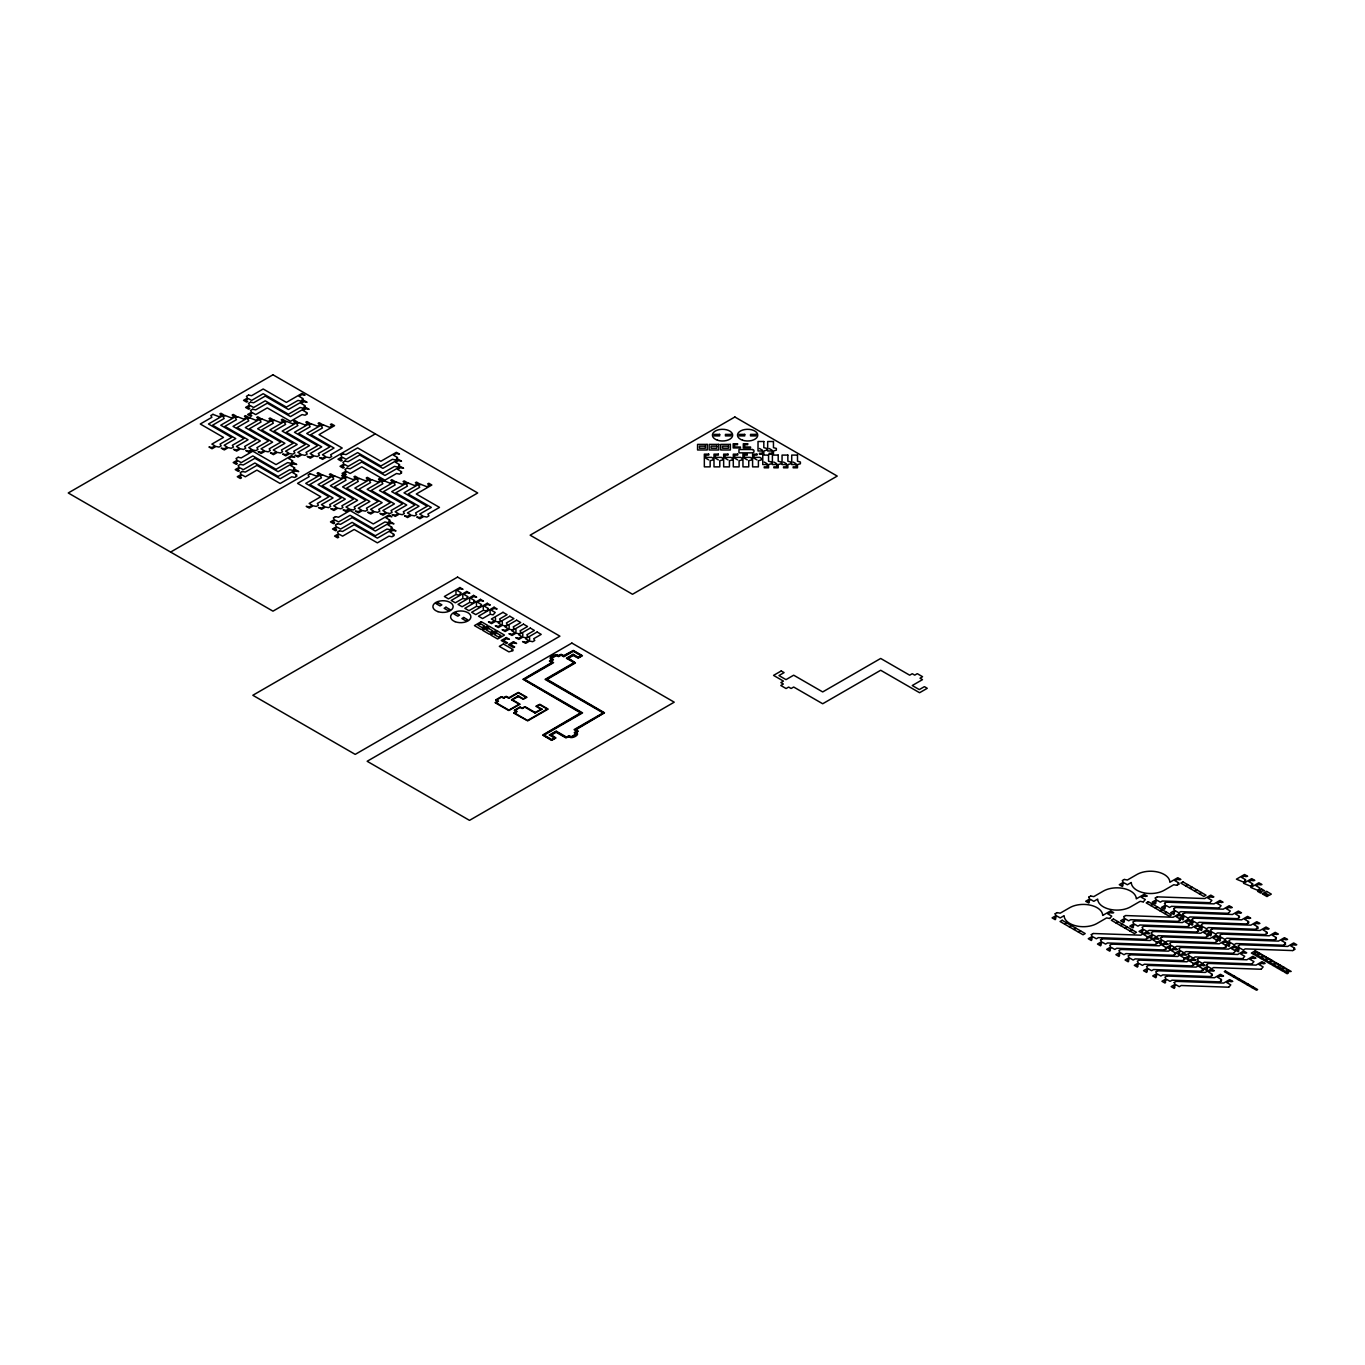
<?xml version="1.0" encoding="UTF-8"?>
<svg xmlns="http://www.w3.org/2000/svg" width="1365" height="1365" viewBox="0 0 1365 1365"><rect width="100%" height="100%" fill="white"/><g stroke="black" fill="none" stroke-linecap="round" stroke-linejoin="round"><path stroke-width="1.5" d="M495.802 699.87L501.313 696.662L504.129 697.907M495.256 702.497L497.474 701.166M523.921 679.258L552.569 662.656L550.232 661.274M514.4 710.21L519.911 707.002L522.727 708.264M550.726 658.305L556.238 655.098L559.053 656.343M513.854 712.854L516.072 711.506M519.826 704.357L508.77 710.534L495.273 702.804M550.18 660.933L552.398 659.602M526.719 697.43L523.204 699.255L518.222 696.474L511.977 700.074M536.121 706.097L539.823 704.272L547.894 708.947M574.733 662.827L546.085 679.395L603.757 712.752M581.661 655.865L578.077 657.674L573.146 654.91L566.902 658.51M547.877 709.254L527.692 720.874L513.888 713.178M543.424 734.967L581.575 712.888L523.921 679.531M555.128 738.192L551.545 739.932L543.458 735.274M577.463 731.367L575.262 732.681M576.934 733.978L571.423 737.185L568.608 735.94M603.74 713.059L575.092 729.627L577.48 731.077M517.557 696.133L518.871 696.133M518.854 696.508L517.642 696.56M572.498 654.569L573.812 654.569M573.727 654.995L572.549 654.961M540.54 709.015L541.871 709.015M541.837 709.39L540.54 709.356M549.464 734.831L550.778 734.831M550.709 735.257L549.515 735.24M170.608 552.074L375.324 433.865M558.541 656.053L561.134 654.756L563.83 656.156M563.318 656.446L573.232 650.849L581.678 655.558M503.617 697.617L506.193 696.321L508.906 697.72M508.394 698.01L518.308 692.413L526.754 697.123M522.215 707.957L525.15 706.729L535.182 712.496M534.671 712.786L541.205 709.186M550.129 735.001L556.664 731.401M569.12 736.23L566.134 737.458L556.152 731.691M1055.145 913.748L1057.056 912.639M1088.741 897.146L1090.652 896.054M1124.231 879.452L1122.32 880.562L1123.276 882.37L1119.266 884.691L1122.337 886.465L1122.986 885.527A1.792 1.041 0 0 0 1121.911 884.912L1124.299 882.967L1127.371 884.742L1131.278 882.49A19.298 11.142 0 0 0 1143.273 892.693A19.298 11.142 0 0 0 1164.226 890.253L1173.781 884.742L1176.715 885.288M1064.666 924.139L1066.782 922.928M1069.273 926.801L1071.389 925.589M1073.88 929.463L1075.995 928.251M1078.487 932.124L1080.602 930.896M1109.745 918.474L1111.724 916.154L1107.629 913.782L1110.991 912.4A1.792 1.041 0 0 0 1112.065 913.014L1113.686 912.656L1110.615 910.882L1102.698 915.437A19.298 11.142 0 0 0 1090.703 905.234A19.298 11.142 0 0 0 1069.751 907.674L1060.196 913.185L1057.261 912.639M1143.324 901.873L1145.303 899.552L1141.208 897.197L1144.587 895.815A1.792 1.041 0 0 0 1145.662 896.43L1147.265 896.054L1144.194 894.28L1136.294 898.852A19.298 11.142 0 0 0 1124.282 888.649A19.298 11.142 0 0 0 1103.347 891.089L1093.792 896.6L1090.857 896.054M1091.3 934.598L1093.211 933.506M1176.92 885.288L1178.831 884.179M1155.302 897.965L1157.213 896.856M1125.579 915.557L1123.668 916.649L1124.624 918.474L1120.614 920.778L1123.685 922.552L1124.316 921.631A1.792 1.041 0 0 0 1123.241 921L1125.647 919.054L1128.718 920.829L1130.681 919.703L1178.046 921.392M1115.939 922.911L1118.054 921.682M1150.797 905.558L1152.913 904.33M1185.451 885.766L1187.567 884.554M1120.546 925.572L1122.661 924.344M1100.514 939.922L1102.425 938.813M1155.404 908.22L1157.52 906.991M1164.516 903.289L1166.427 902.18M1190.058 888.427L1192.174 887.216M1134.793 920.88L1132.882 921.972L1133.837 923.781L1129.828 926.101L1132.899 927.876L1133.53 926.937A1.792 1.041 0 0 0 1132.455 926.323L1134.861 924.378L1137.932 926.152L1139.894 925.009L1187.26 926.699M1125.152 928.234L1127.268 927.006M1160.011 910.882L1162.127 909.653M1194.665 891.089L1196.781 889.861M1129.759 930.879L1131.875 929.667M1111.639 944.136L1109.728 945.245L1110.683 947.054L1106.674 949.375L1109.745 951.149L1110.376 950.211A1.792 1.041 0 0 0 1109.301 949.596L1111.707 947.651L1114.778 949.426L1116.741 948.283L1164.106 949.972M1164.618 913.543L1166.734 912.315M1173.729 908.595L1175.64 907.503M1199.272 893.751L1201.388 892.522M1143.989 926.187L1142.078 927.296L1143.034 929.104L1139.041 931.425L1142.096 933.199L1142.744 932.261A1.792 1.041 0 0 0 1141.669 931.647L1144.058 929.702L1147.129 931.476L1149.108 930.333L1196.474 932.022M1120.836 949.46L1118.942 950.552L1119.88 952.378L1115.888 954.681L1118.959 956.455L1119.59 955.534A1.792 1.041 0 0 0 1118.515 954.903L1120.904 952.958L1123.975 954.732L1125.954 953.606L1173.32 955.295M1182.943 913.919L1184.854 912.81M1153.203 931.51L1151.292 932.619L1152.248 934.428L1148.238 936.748L1151.309 938.506L1151.958 937.584A1.792 1.041 0 0 0 1150.883 936.97L1153.271 935.025L1156.343 936.782L1158.322 935.656L1205.687 937.346M1243.669 882.08L1245.58 880.971M1145.883 939.325L1147.794 938.233M1209.902 902.692L1211.881 900.371L1207.786 897.999L1211.147 896.617A1.792 1.041 0 0 0 1212.222 897.249L1213.843 896.873L1210.772 895.099L1204.8 898.545L1157.418 896.856M1178.251 921.392L1180.162 920.283M1130.049 954.783L1128.138 955.875L1129.094 957.684L1125.084 960.005L1128.155 961.779L1128.804 960.841A1.792 1.041 0 0 0 1127.729 960.226L1130.118 958.281L1133.189 960.056L1135.168 958.913L1182.534 960.602M1192.157 919.242L1194.068 918.133M1162.417 936.834L1160.506 937.926L1161.461 939.751L1157.452 942.055L1160.523 943.829L1161.171 942.908A1.792 1.041 0 0 0 1160.096 942.277L1162.485 940.331L1165.556 942.106L1167.519 940.98L1214.901 942.652M1250.835 886.226L1252.746 885.117M1155.097 944.648L1157.008 943.539M1219.116 908.015L1221.095 905.695L1217 903.323L1220.361 901.941A1.792 1.041 0 0 0 1221.436 902.555L1223.057 902.197L1219.986 900.422L1214.014 903.869L1166.631 902.18M1187.465 926.699L1189.376 925.607M1258.001 890.355L1259.98 888.035L1255.885 885.663L1259.264 884.281A1.792 1.041 0 0 0 1260.339 884.895L1261.943 884.537L1258.871 882.763L1250.767 887.438L1257.796 890.355M1139.263 960.09L1137.352 961.199L1138.308 963.007L1134.298 965.328L1137.369 967.102L1138.018 966.164A1.792 1.041 0 0 0 1136.943 965.55L1139.331 963.605L1142.403 965.379L1144.365 964.236L1191.747 965.925M1203.282 923.457L1201.371 924.566L1202.326 926.374L1198.316 928.678L1201.388 930.452L1202.019 929.531A1.792 1.041 0 0 0 1200.944 928.9L1203.35 926.954L1206.421 928.729L1208.383 927.603L1255.749 929.292M1171.631 942.14L1169.72 943.249L1170.675 945.058L1166.666 947.378L1169.737 949.153L1170.385 948.214A1.792 1.041 0 0 0 1169.31 947.6L1171.699 945.655L1174.77 947.429L1176.732 946.286L1224.115 947.975M1164.311 949.972L1166.222 948.863M1228.329 913.322L1230.309 911.001L1226.214 908.646L1229.575 907.264A1.792 1.041 0 0 0 1230.65 907.879L1232.271 907.503L1229.2 905.729L1223.211 909.192L1175.845 907.503M1196.678 932.022L1198.589 930.913M1148.477 965.413L1146.566 966.522L1147.521 968.331L1143.512 970.652L1146.583 972.409L1147.231 971.488A1.792 1.041 0 0 0 1146.156 970.873L1148.545 968.911L1151.616 970.686L1153.579 969.56L1200.961 971.249M1212.495 928.78L1210.584 929.872L1211.54 931.698L1207.53 934.001L1210.601 935.776L1211.233 934.854A1.792 1.041 0 0 0 1210.158 934.223L1212.564 932.278L1215.635 934.052L1217.597 932.926L1264.963 934.598M1180.844 947.464L1178.933 948.573L1179.889 950.381L1175.879 952.702L1178.951 954.476L1179.599 953.538A1.792 1.041 0 0 0 1178.524 952.924L1180.913 950.978L1183.984 952.753L1185.946 951.61L1233.329 953.299M1173.525 955.295L1175.436 954.186M1237.543 918.645L1239.454 917.553M1205.892 937.346L1207.803 936.236M1157.691 970.737L1155.78 971.829L1156.735 973.654L1152.725 975.958L1155.797 977.732L1156.445 976.811A1.792 1.041 0 0 0 1155.37 976.18L1157.759 974.235L1160.83 976.009L1162.792 974.883L1210.175 976.555M1221.709 934.087L1219.798 935.196L1220.754 937.004L1216.744 939.325L1219.815 941.099L1220.447 940.161A1.792 1.041 0 0 0 1219.372 939.547L1221.777 937.601L1224.849 939.376L1226.811 938.233L1274.176 939.922M1188.147 953.896L1190.058 952.787M1182.738 960.602L1184.649 959.51M1246.74 923.968L1248.651 922.859M1215.106 942.652L1217.017 941.56M1166.904 976.043L1164.993 977.152L1165.949 978.961L1161.939 981.281L1165.01 983.056L1165.659 982.118A1.792 1.041 0 0 0 1164.584 981.503L1166.973 979.558L1170.044 981.333L1172.006 980.189L1219.389 981.879M1230.923 939.41L1229.012 940.519L1229.967 942.328L1225.958 944.648L1229.029 946.423L1229.66 945.484A1.792 1.041 0 0 0 1228.585 944.87L1230.991 942.925L1234.062 944.699L1236.025 943.556L1283.39 945.245M1197.361 959.203L1199.272 958.111M1191.952 965.925L1193.863 964.816M1255.954 929.292L1257.865 928.183M1224.32 947.975L1226.231 946.883M1174.207 982.476L1176.118 981.367M1206.575 964.526L1208.486 963.417M1201.166 971.249L1203.077 970.14M1265.167 934.598L1267.078 933.506M1233.533 953.299L1235.513 950.978L1231.418 948.607L1234.779 947.225A1.792 1.041 0 0 0 1235.854 947.839L1237.475 947.481L1234.404 945.706L1228.432 949.153L1181.049 947.464M1210.38 976.555L1212.291 975.463M1274.381 939.922L1276.292 938.813M1242.747 958.622L1244.726 956.285L1240.631 953.93L1243.993 952.548A1.792 1.041 0 0 0 1245.068 953.162L1246.689 952.787L1243.617 951.03L1237.646 954.476L1190.263 952.787M1228.892 974.269L1230.019 973.62M1219.593 981.879L1221.504 980.787M1283.595 945.245L1285.506 944.136M1251.961 963.929L1253.94 961.608L1249.845 959.254L1253.207 957.855A1.792 1.041 0 0 0 1254.281 958.486L1255.902 958.111L1252.831 956.336L1246.842 959.783L1199.477 958.111M1233.499 976.93L1234.625 976.282M1238.106 979.592L1239.232 978.944M1228.807 987.202L1230.786 984.882L1226.691 982.51L1230.053 981.128A1.792 1.041 0 0 0 1231.128 981.742L1232.749 981.384L1229.677 979.609L1223.688 983.056L1176.323 981.367M1292.809 950.569L1294.72 949.46M1261.158 969.252L1263.137 966.932L1259.059 964.56L1262.42 963.178A1.792 1.041 0 0 0 1263.495 963.809L1265.099 963.434L1262.028 961.66L1256.056 965.106L1208.69 963.417M1242.713 982.254L1243.839 981.606M1247.32 984.899L1248.429 984.25M1251.91 987.56L1253.036 986.912M793.15 462.053L796.051 463.725M769.126 448.471L772.027 450.143M783.51 462.053L786.394 463.725M759.469 448.471L762.37 450.143M773.853 462.053L776.753 463.725M764.212 462.053L767.096 463.725M754.043 458.213L756.944 459.886M744.403 458.213L747.286 459.886M734.745 458.213L737.646 459.886M725.088 458.213L727.989 459.886M715.448 458.213L718.331 459.886M705.79 458.213L708.691 459.886M1245.58 880.852L1244.658 880.323L1245.648 879.76L1241.553 877.388L1244.931 876.006A1.792 1.041 0 0 0 1246.006 876.637L1247.61 876.262L1244.539 874.487L1236.434 879.162L1243.464 882.08M1252.746 884.998L1251.824 884.469L1252.814 883.889L1248.719 881.534L1252.097 880.152A1.792 1.041 0 0 0 1253.172 880.766L1254.776 880.391L1251.705 878.616L1243.6 883.309L1250.63 886.226M1239.454 917.434L1238.533 916.888L1239.522 916.324L1235.427 913.953L1238.789 912.571A1.792 1.041 0 0 0 1239.864 913.202L1241.467 912.827L1238.413 911.052L1232.424 914.499L1185.059 912.81M1248.651 922.74L1247.729 922.211L1248.719 921.648L1244.624 919.276L1248.002 917.894A1.792 1.041 0 0 0 1249.077 918.509L1250.681 918.15L1247.61 916.376L1241.638 919.822L1194.273 918.133M1257.865 928.063L1256.943 927.535L1257.933 926.954L1253.838 924.6L1257.216 923.218A1.792 1.041 0 0 0 1258.291 923.832L1259.895 923.457L1256.824 921.699L1250.852 925.146L1203.486 923.457M1267.078 933.387L1266.157 932.858L1267.147 932.278L1263.052 929.923L1266.43 928.541A1.792 1.041 0 0 0 1267.505 929.155L1269.109 928.78L1266.038 927.006L1260.066 930.452L1212.7 928.78M1276.292 938.711L1275.371 938.165L1276.36 937.601L1272.265 935.23L1275.644 933.848A1.792 1.041 0 0 0 1276.719 934.479L1278.323 934.104L1275.251 932.329L1269.279 935.776L1221.914 934.087M1285.506 944.017L1284.584 943.488L1285.574 942.925L1281.479 940.553L1284.857 939.171A1.792 1.041 0 0 0 1285.932 939.785L1287.536 939.427L1284.465 937.653L1278.493 941.099L1231.128 939.41M1294.72 949.34L1293.798 948.812L1294.788 948.231L1290.693 945.877L1294.071 944.495A1.792 1.041 0 0 0 1295.146 945.109L1296.75 944.734L1293.679 942.959L1287.707 946.423L1240.324 944.734L1238.226 945.826L1239.181 947.651L1235.171 949.955L1238.243 951.729L1238.874 950.808A1.792 1.041 0 0 0 1237.799 950.177L1240.188 948.231L1243.259 950.006L1245.238 948.88L1292.604 950.569M1178.831 884.059L1177.91 883.53L1178.899 882.967L1174.804 880.596L1178.166 879.214A1.792 1.041 0 0 0 1179.241 879.828L1180.862 879.47L1177.79 877.695L1169.873 882.268A19.298 11.142 0 0 0 1157.878 872.047A19.298 11.142 0 0 0 1136.926 874.487L1127.371 880.015L1124.436 879.452M1209.697 902.692L1162.315 901.002L1160.352 902.146L1157.281 900.371L1154.892 902.316A1.792 1.041 0 0 1 1155.967 902.93L1155.319 903.869L1152.248 902.094L1156.257 899.774L1155.302 898.085M1218.911 908.015L1171.528 906.326L1169.566 907.452L1166.495 905.695L1164.106 907.64A1.792 1.041 0 0 1 1165.181 908.254L1164.533 909.175L1161.461 907.418L1165.471 905.097L1164.516 903.408M1228.125 913.322L1180.742 911.649L1178.78 912.776L1175.709 911.001L1173.32 912.946A1.792 1.041 0 0 1 1174.395 913.577L1173.746 914.499L1170.675 912.724L1174.685 910.421L1173.729 908.715M1237.338 918.645L1189.956 916.956L1187.994 918.099L1184.922 916.324L1182.517 918.27A1.792 1.041 0 0 1 1183.591 918.884L1182.96 919.822L1179.889 918.048L1183.899 915.727L1182.943 914.038M1246.535 923.968L1199.17 922.279L1197.207 923.423L1194.136 921.648L1191.73 923.593A1.792 1.041 0 0 1 1192.805 924.207L1192.174 925.146L1189.103 923.371L1193.112 921.051L1192.157 919.362M1180.162 920.164L1179.241 919.635L1180.23 919.054L1176.135 916.7L1179.514 915.318A1.792 1.041 0 0 0 1180.589 915.932L1182.192 915.557L1179.121 913.782L1173.149 917.246L1125.784 915.557M1189.376 925.487L1188.454 924.958L1189.444 924.378L1185.349 922.023L1188.727 920.624A1.792 1.041 0 0 0 1189.802 921.256L1191.406 920.88L1188.335 919.106L1182.363 922.552L1134.998 920.88M1198.589 930.793L1197.668 930.265L1198.658 929.702L1194.563 927.33L1197.941 925.948A1.792 1.041 0 0 0 1198.999 926.562L1200.62 926.204L1197.549 924.429L1191.577 927.876L1144.194 926.187M1207.803 936.117L1206.882 935.588L1207.871 935.025L1203.776 932.653L1207.138 931.271A1.792 1.041 0 0 0 1208.213 931.885L1209.834 931.527L1206.762 929.753L1200.791 933.199L1153.408 931.51M1217.017 941.441L1216.096 940.912L1217.085 940.331L1212.99 937.977L1216.351 936.595A1.792 1.041 0 0 0 1217.426 937.209L1219.047 936.834L1215.976 935.059L1210.004 938.523L1162.622 936.834M1226.231 946.764L1225.309 946.218L1226.299 945.655L1222.204 943.283L1225.565 941.901A1.792 1.041 0 0 0 1226.64 942.533L1228.261 942.157L1225.19 940.383L1219.218 943.829L1171.835 942.14M1242.542 958.622L1195.16 956.933L1193.198 958.059L1190.126 956.285L1187.738 958.23A1.792 1.041 0 0 1 1188.813 958.861L1188.164 959.783L1185.093 958.008L1189.103 955.705L1188.147 953.999M1251.756 963.929L1204.374 962.257L1202.411 963.383L1199.34 961.608L1196.951 963.554A1.792 1.041 0 0 1 1198.026 964.168L1197.378 965.106L1194.307 963.332L1198.316 961.011L1197.361 959.322M1260.953 969.252L1213.587 967.563L1211.625 968.706L1208.554 966.932L1206.148 968.877A1.792 1.041 0 0 1 1207.223 969.491L1206.592 970.43L1203.521 968.655L1207.53 966.335L1206.575 964.646M1143.119 901.873L1140.185 901.327L1130.63 906.838A19.298 11.142 0 0 1 1109.694 909.278A19.298 11.142 0 0 1 1097.682 899.074L1093.792 901.327L1090.72 899.552L1088.315 901.497A1.792 1.041 0 0 1 1089.389 902.129L1088.758 903.05L1085.687 901.275L1089.697 898.972L1088.741 897.266M1147.794 938.113L1146.873 937.584L1147.863 937.004L1143.768 934.65L1147.146 933.268A1.792 1.041 0 0 0 1148.221 933.882L1149.825 933.506L1146.754 931.732L1140.782 935.179L1093.416 933.506M1157.008 943.437L1156.087 942.891L1157.076 942.328L1152.981 939.956L1156.36 938.574A1.792 1.041 0 0 0 1157.435 939.205L1159.039 938.83L1155.967 937.055L1149.995 940.502L1102.63 938.813M1166.222 948.743L1165.301 948.214L1166.29 947.651L1162.195 945.28L1165.573 943.898A1.792 1.041 0 0 0 1166.648 944.512L1168.252 944.153L1165.181 942.379L1159.209 945.826L1111.844 944.136M1175.436 954.067L1174.514 953.538L1175.504 952.958L1171.409 950.603L1174.787 949.221A1.792 1.041 0 0 0 1175.862 949.835L1177.466 949.46L1174.395 947.685L1168.423 951.149L1121.04 949.46M1184.649 959.39L1183.728 958.861L1184.718 958.281L1180.623 955.91L1183.984 954.527A1.792 1.041 0 0 0 1185.059 955.159L1186.68 954.783L1183.609 953.009L1177.637 956.455L1130.254 954.783M1193.863 964.697L1192.942 964.168L1193.931 963.605L1189.836 961.233L1193.198 959.851A1.792 1.041 0 0 0 1194.273 960.465L1195.894 960.107L1192.822 958.332L1186.85 961.779L1139.468 960.09M1203.077 970.02L1202.155 969.491L1203.145 968.911L1199.05 966.557L1202.411 965.174A1.792 1.041 0 0 0 1203.486 965.789L1205.107 965.43L1202.036 963.656L1196.064 967.102L1148.682 965.413M1212.291 975.344L1211.369 974.815L1212.359 974.235L1208.264 971.88L1211.625 970.498A1.792 1.041 0 0 0 1212.7 971.112L1214.321 970.737L1211.25 968.962L1205.278 972.426L1157.895 970.737M1221.504 980.667L1220.583 980.121L1221.573 979.558L1217.478 977.186L1220.839 975.804A1.792 1.041 0 0 0 1221.914 976.436L1223.535 976.06L1220.464 974.286L1214.492 977.732L1167.109 976.043M1109.54 918.474L1106.605 917.928L1097.051 923.44A19.298 11.142 0 0 1 1076.098 925.88A19.298 11.142 0 0 1 1064.103 915.676L1060.196 917.928L1057.124 916.154L1054.736 918.099A1.792 1.041 0 0 1 1055.81 918.713L1055.162 919.652L1052.091 917.877L1056.101 915.557L1055.145 913.868M1145.679 939.325L1098.313 937.653L1096.351 938.779L1093.28 937.004L1090.874 938.949A1.792 1.041 0 0 1 1091.949 939.581L1091.318 940.502L1088.246 938.728L1092.256 936.424L1091.3 934.718M1154.892 944.648L1107.527 942.959L1105.565 944.102L1102.493 942.328L1100.088 944.273A1.792 1.041 0 0 1 1101.163 944.887L1100.531 945.826L1097.46 944.051L1101.47 941.731L1100.514 940.041M1228.602 987.202L1181.22 985.513L1179.258 986.656L1176.186 984.882L1173.798 986.827A1.792 1.041 0 0 1 1174.873 987.441L1174.224 988.379L1171.153 986.605L1175.163 984.284L1174.207 982.595M567.413 658.22L574.75 662.52M552.91 659.892L550.778 658.63M540.898 709.186L536.172 706.422M574.75 732.391L576.934 733.705M512.489 699.784L519.826 704.084M516.584 711.796L514.434 710.534M495.904 700.245L497.986 701.456M550.419 735.001L555.197 737.834M529.603 637.523L529.603 639.895M522.778 633.582L522.778 635.954M515.953 629.657L515.953 632.012M509.128 625.716L509.128 628.071M502.303 621.775L502.303 624.129M495.478 617.833L495.478 620.188M490.103 610.684L490.103 613.056M483.278 606.76L483.278 609.114M476.453 602.818L476.453 605.173M469.628 598.877L469.628 601.231M462.803 594.935L462.803 597.29M455.978 590.994L455.978 593.348M523.153 679.309L580.552 712.888L542.673 735.07L551.631 740.376L555.964 737.936L551.443 735.001L556.152 732.288L565.793 737.817L569.12 736.827C571.764 739.557 580.91 734.319 576.286 732.681L578.248 731.179L576.115 729.627L604.507 712.786L547.109 679.395L575.433 662.929L568.437 658.22L573.146 655.507L578.214 658.118L582.446 655.729L573.368 650.44L563.83 655.558L561.152 654.33L558.541 655.456C556.306 652.845 546.631 657.555 551.375 659.602L549.43 661.104L551.545 662.656L523.17 679.241M272.966 374.778L68.25 492.97L272.966 611.162L477.699 492.97L272.966 374.778M212.94 414.346L210.824 415.557L211.882 417.315L200.28 424.003L223.485 437.414L211.882 444.103L214.953 445.877L212.104 447.515L208.947 446.986L212.019 448.761L215.977 446.474L219.014 447.072L221.13 445.86L220.072 444.103L231.675 437.414L208.47 424.003L224.031 415.028L220.959 413.254L219.85 413.902L221.898 415.079L219.048 416.717L212.94 414.346M248.549 395.082L246.434 396.311L247.492 398.051L243.533 400.337L246.604 402.112L247.713 401.481L245.666 400.286L248.515 398.648L251.587 400.423L263.189 393.717L286.394 407.111L297.997 400.423L301.034 401.037L303.149 399.808L302.126 399.211L303.115 398.648L299.02 396.277L301.87 394.639L305.026 395.185L301.955 393.41L286.394 402.385L263.189 388.991L251.587 395.696L248.549 395.082M225.225 415.523L223.109 416.735L224.167 418.492L212.565 425.197L235.77 438.592L224.167 445.28L227.238 447.055L224.389 448.71L221.232 448.164L224.304 449.938L228.262 447.652L231.299 448.266L233.415 447.038L232.357 445.28L243.96 438.592L220.755 425.197L236.316 416.206L233.244 414.431L232.135 415.079L234.183 416.257L231.333 417.912L225.225 415.523M250.597 402.18L248.481 403.392L249.539 405.149L245.581 407.435L248.652 409.21L249.761 408.562L247.713 407.384L250.563 405.746L253.634 407.504L265.237 400.815L288.442 414.209L300.044 407.504L303.081 408.118L305.197 406.906L304.173 406.309L305.163 405.746L301.068 403.375L303.917 401.737L307.074 402.265L304.003 400.491L288.442 409.483L265.237 396.089L253.634 402.777L250.597 402.18M237.51 416.7L235.394 417.929L236.452 419.669L224.85 426.375L248.055 439.769L236.452 446.474L239.523 448.249L236.674 449.887L233.517 449.341L236.589 451.115L240.547 448.829L243.584 449.443L245.7 448.215L244.642 446.474L256.245 439.769L233.04 426.375L248.601 417.4L245.529 415.625L244.42 416.257L246.468 417.434L243.618 419.089L237.51 416.7M252.644 409.261L250.529 410.49L251.587 412.247L247.628 414.516L250.699 416.291L251.808 415.66L249.761 414.482L252.61 412.827L255.682 414.602L267.284 407.913L290.489 421.307L302.092 414.602L305.129 415.216L307.244 413.987L306.221 413.407L307.21 412.827L303.115 410.473L305.965 408.817L309.121 409.363L306.05 407.589L290.489 416.581L267.284 403.17L255.682 409.875L252.644 409.261M249.795 417.878L247.679 419.106L248.737 420.864L237.135 427.552L260.34 440.946L248.737 447.652L251.808 449.426L248.959 451.064L245.802 450.518L248.874 452.293L252.832 450.006L255.869 450.621L257.985 449.409L256.927 447.652L268.53 440.946L245.325 427.552L260.886 418.577L257.814 416.803L256.705 417.434L258.753 418.628L255.903 420.266L249.795 417.878M262.08 419.072L259.964 420.284L261.022 422.041L249.42 428.747L272.625 442.141L261.022 448.829L264.093 450.604L261.244 452.242L258.087 451.713L261.159 453.487L265.117 451.201L268.154 451.815L270.27 450.587L269.212 448.829L280.815 442.141L257.61 428.747L273.171 419.755L270.099 417.98L268.99 418.628L271.038 419.806L268.188 421.444L262.08 419.072M274.365 420.249L272.249 421.478L273.307 423.218L261.705 429.924L284.91 443.318L273.307 450.006L276.378 451.781L273.529 453.436L270.372 452.89L273.444 454.664L277.402 452.378L280.439 452.992L282.555 451.764L281.497 450.006L293.1 443.318L269.895 429.924L285.456 420.932L282.384 419.157L281.275 419.806L283.323 420.983L280.473 422.638L274.365 420.249M286.65 421.427L284.534 422.655L285.592 424.413L273.99 431.101L297.178 444.495L285.592 451.201L288.663 452.975L285.814 454.613L282.657 454.067L285.729 455.842L289.687 453.555L292.724 454.17L294.84 452.941L293.782 451.201L305.368 444.495L282.18 431.101L297.724 422.126L294.669 420.352L293.56 420.983L295.608 422.177L292.758 423.815L286.65 421.427M238.192 457.275L236.077 458.504L237.135 460.261L233.176 462.547L236.247 464.322L237.356 463.673L235.309 462.496L238.158 460.841L241.23 462.616L252.832 455.927L276.037 469.321L287.64 462.616L290.677 463.23L292.793 462.018L291.769 461.421L292.758 460.841L288.663 458.486L291.513 456.848L294.669 457.377L291.598 455.603L276.037 464.595L252.832 451.201L241.23 457.889L238.192 457.275M298.918 422.621L296.802 423.833L297.86 425.59L286.275 432.278L309.463 445.673L297.86 452.378L300.931 454.153L298.082 455.791L294.942 455.262L297.997 457.019L301.955 454.75L304.992 455.347L307.108 454.136L306.05 452.378L317.653 445.673L294.465 432.278L310.009 423.304L306.937 421.529L305.828 422.177L307.876 423.355L305.026 424.993L298.918 422.621M240.24 464.373L238.124 465.601L239.182 467.342L235.224 469.628L238.295 471.403L239.404 470.771L237.356 469.577L240.206 467.939L243.277 469.714L254.88 463.008L278.085 476.419L289.687 469.714L292.724 470.328L294.84 469.099L293.816 468.519L294.806 467.939L290.711 465.584L293.56 463.929L296.7 464.475L293.646 462.701L278.085 471.676L254.88 458.282L243.277 464.987L240.24 464.373M311.203 423.798L309.087 425.01L310.145 426.767L298.543 433.473L321.748 446.867L310.145 453.555L313.216 455.33L310.367 456.985L307.21 456.439L310.282 458.213L314.24 455.927L317.277 456.541L319.393 455.313L318.335 453.555L329.938 446.867L306.733 433.473L322.294 424.481L319.222 422.706L318.113 423.355L320.161 424.532L317.311 426.17L311.203 423.798M242.287 471.471L240.172 472.682L241.23 474.44L237.271 476.726L240.342 478.501L241.451 477.852L239.404 476.675L242.253 475.037L245.325 476.812L256.927 470.106L280.132 483.5L291.735 476.812L294.772 477.409L296.87 476.197L295.864 475.6L296.836 475.037L292.758 472.665L295.608 471.027L298.747 471.573L295.693 469.799L280.132 478.774L256.927 465.38L245.325 472.085L242.287 471.471M323.488 424.976L321.372 426.204L322.43 427.945L310.828 434.65L334.033 448.044L322.43 454.75L325.501 456.507L322.652 458.162L319.495 457.616L322.567 459.391L326.525 457.104L329.562 457.719L331.678 456.49L330.62 454.75L342.223 448.044L319.018 434.65L334.579 425.658L331.507 423.901L330.398 424.532L332.446 425.709L329.596 427.364L323.488 424.976M342.99 453.982L340.875 455.193L341.933 456.951L337.991 459.237L341.045 461.012L342.188 460.346L340.141 459.169L342.956 457.548L346.028 459.322L357.63 452.617L380.835 466.011L392.438 459.322L395.475 459.92L397.59 458.708L396.567 458.111L397.556 457.548L393.461 455.176L396.277 453.555L399.467 454.084L396.396 452.31L380.835 461.285L357.63 447.891L346.028 454.596L342.99 453.982M310.213 473.689L308.098 474.918L309.155 476.675L297.553 483.364L320.758 496.758L309.155 503.463L312.227 505.238L309.411 506.859L306.221 506.33L309.292 508.104L313.25 505.818L316.288 506.432L318.403 505.221L317.345 503.463L328.948 496.758L305.743 483.364L321.304 474.389L318.233 472.614L317.089 473.28L319.137 474.457L316.322 476.078L310.213 473.689M345.038 461.063L342.922 462.291L343.98 464.049L340.022 466.335L343.093 468.11L344.236 467.444L342.188 466.267L345.004 464.629L348.075 466.403L359.678 459.715L382.882 473.109L394.485 466.403L397.522 467.018L399.638 465.789L398.614 465.209L399.604 464.629L395.509 462.274L398.324 460.653L401.515 461.165L398.444 459.391L382.882 468.383L359.678 454.989L348.075 461.677L345.038 461.063M322.498 474.884L320.383 476.095L321.44 477.852L309.838 484.558L333.043 497.952L321.44 504.64L324.512 506.415L321.696 508.036L318.506 507.524L321.577 509.299L325.535 507.012L328.573 507.626L330.688 506.398L329.63 504.64L341.216 497.952L318.028 484.558L333.589 475.566L330.518 473.792L329.375 474.457L331.422 475.634L328.607 477.255L322.498 474.884M347.085 468.161L344.97 469.389L346.028 471.13L342.069 473.416L345.14 475.191L346.283 474.542L344.236 473.348L347.051 471.727L350.123 473.501L361.725 466.796L384.93 480.19L396.533 473.501L399.57 474.116L401.685 472.887L400.662 472.29L401.651 471.727L397.556 469.355L400.372 467.734L403.562 468.263L400.491 466.489L384.93 475.464L361.725 462.07L350.123 468.775L347.085 468.161M334.783 476.061L332.668 477.289L333.725 479.03L322.123 485.735L345.311 499.129L333.725 505.818L336.797 507.592L333.981 509.23L330.791 508.701L333.862 510.476L337.82 508.189L340.841 508.804L342.956 507.575L341.898 505.818L353.501 499.129L330.313 485.735L345.857 476.743L342.786 474.969L341.642 475.634L343.69 476.812L340.875 478.45L334.783 476.061M347.051 477.238L344.935 478.467L345.993 480.224L334.408 486.913L357.596 500.307L345.993 507.012L349.065 508.787L346.249 510.408L343.059 509.879L346.13 511.653L350.088 509.367L353.126 509.981L355.241 508.753L354.183 507.012L365.786 500.307L342.581 486.913L358.142 477.938L355.071 476.163L353.927 476.812L355.975 478.006L353.16 479.627L347.051 477.238M359.336 478.432L357.221 479.644L358.278 481.401L346.676 488.09L369.881 501.484L358.278 508.189L361.35 509.964L358.534 511.585L355.344 511.073L358.415 512.831L362.373 510.561L365.411 511.158L367.526 509.947L366.468 508.189L378.071 501.484L354.866 488.09L370.427 479.115L367.356 477.341L366.212 478.006L368.26 479.183L365.445 480.804L359.336 478.432M371.621 479.61L369.506 480.821L370.563 482.579L358.961 489.284L382.166 502.678L370.563 509.367L373.635 511.141L370.819 512.762L367.629 512.25L370.7 514.025L374.658 511.739L377.696 512.353L379.811 511.124L378.753 509.367L390.356 502.678L367.151 489.284L382.712 480.292L379.641 478.518L378.497 479.183L380.545 480.361L377.73 481.982L371.621 479.61M383.906 480.787L381.791 482.016L382.848 483.756L371.246 490.462L394.451 503.856L382.848 510.561L385.92 512.319L383.104 513.957L379.914 513.428L382.985 515.202L386.943 512.916L389.981 513.53L392.096 512.302L391.038 510.561L402.641 503.856L379.436 490.462L394.997 481.47L391.926 479.712L390.782 480.361L392.83 481.555L390.015 483.176L383.906 480.787M335.466 516.635L333.35 517.864L334.408 519.621L330.449 521.908L333.521 523.665L334.664 523.017L332.616 521.839L335.432 520.202L338.503 521.976L350.088 515.288L373.293 528.682L384.896 521.976L387.933 522.59L390.049 521.362L389.025 520.782L390.015 520.202L385.92 517.847L388.735 516.209L391.926 516.738L388.854 514.963L373.293 523.955L350.088 510.561L338.503 517.25L335.466 516.635M396.191 481.964L394.076 483.193L395.133 484.95L383.531 491.639L406.736 505.033L395.133 511.739L398.205 513.513L395.389 515.134L392.199 514.605L395.27 516.38L399.228 514.093L402.265 514.707L404.381 513.496L403.323 511.739L414.926 505.033L391.721 491.639L407.282 482.664L404.211 480.889L403.067 481.555L405.115 482.732L402.3 484.353L396.191 481.964M337.513 523.733L335.398 524.962L336.455 526.702L332.497 528.989L335.568 530.763L336.711 530.098L334.664 528.92L337.479 527.3L340.533 529.074L352.136 522.368L375.341 535.763L386.943 529.074L389.981 529.688L392.096 528.46L391.072 527.863L392.062 527.3L387.967 524.928L390.782 523.307L393.973 523.836L390.902 522.061L375.341 531.036L352.136 517.642L340.533 524.348L337.513 523.733M408.476 483.159L406.361 484.37L407.418 486.128L395.816 492.816L419.021 506.227L407.418 512.916L410.49 514.69L407.674 516.311L404.484 515.799L407.555 517.574L411.513 515.288L414.55 515.885L416.666 514.673L415.608 512.916L427.211 506.227L404.006 492.816L419.567 483.841L416.496 482.067L415.352 482.732L417.4 483.91L414.585 485.531L408.476 483.159M339.544 530.831L337.445 532.043L338.503 533.8L334.544 536.087L337.616 537.861L338.759 537.196L336.711 536.018L339.51 534.398L342.581 536.155L354.183 529.466L377.388 542.861L388.991 536.155L392.028 536.769L394.144 535.558L393.12 534.961L394.11 534.398L390.015 532.026L392.83 530.405L396.021 530.917L392.949 529.142L377.388 538.134L354.183 524.74L342.581 531.429L339.544 530.831M420.761 484.336L418.646 485.548L419.703 487.305L408.101 494.011L431.306 507.405L419.703 514.093L422.775 515.868L419.959 517.506L416.769 516.977L419.84 518.751L423.798 516.465L426.836 517.079L428.951 515.851L427.893 514.093L439.496 507.405L416.291 494.011L431.852 485.019L428.781 483.244L427.637 483.91L429.685 485.087L426.87 486.725L420.761 484.336M457.565 577.088L252.832 695.28L355.207 754.384L559.923 636.175L457.565 577.088M734.865 416.99L530.149 535.182L632.507 594.27L837.223 476.078L734.865 416.99M459.937 587.53L444.376 596.505L448.471 598.877L455.978 594.543L459.015 595.14L461.097 592.768L457.002 590.397L459.817 588.776L463.008 589.305L459.937 587.53M437.96 602.596L436.118 603.671L440.042 605.923L441.885 604.866L437.96 602.596M466.762 591.472L451.201 600.446L455.296 602.818L462.803 598.484L465.84 599.081L467.922 596.71L463.827 594.338L466.642 592.717L469.833 593.229L466.762 591.472M445.98 607.237L444.137 608.295L448.061 610.564L449.904 609.49L445.98 607.237M473.587 595.396L458.026 604.388L462.121 606.76L469.628 602.426L472.665 603.023L474.781 601.811L473.757 601.214L474.747 600.651L470.652 598.279L473.467 596.659L476.658 597.17L473.587 595.396M455.705 612.851L453.863 613.909L457.787 616.178L459.63 615.103L455.705 612.851M480.412 599.337L464.851 608.329L468.946 610.684L476.453 606.35L479.49 606.964L481.572 604.593L477.477 602.221L480.292 600.6L483.483 601.112L480.412 599.337M487.237 603.279L471.676 612.271L475.771 614.625L483.278 610.292L486.315 610.906L488.431 609.694L487.407 609.097L488.397 608.517L484.302 606.162L487.117 604.541L490.308 605.053L487.237 603.279M463.725 617.475L461.882 618.533L465.806 620.802L467.649 619.744L463.725 617.475M494.062 607.22L478.501 616.212L482.596 618.567L490.103 614.233L493.14 614.847L495.222 612.458L491.127 610.104L493.942 608.483L497.133 608.995L494.062 607.22M481.265 621.672L474.44 625.614L481.265 629.555L488.09 625.614L481.265 621.672M480.463 623.703L477.938 625.153L482.067 627.542L484.592 626.074L480.463 623.703M502.985 612.322L491.383 619.01L494.454 620.785L491.639 622.406L488.448 621.894L491.519 623.668L495.478 621.382L498.515 621.979L500.631 620.768L499.573 619.01L507.08 614.677L502.985 612.322M489.455 626.416L482.63 630.34L489.455 634.281L496.28 630.34L489.455 626.416M488.653 628.429L486.128 629.879L490.257 632.268L492.782 630.818L488.653 628.429M509.81 616.246L498.208 622.952L501.279 624.726L498.464 626.347L495.273 625.835L498.344 627.593L502.303 625.324L505.34 625.921L507.456 624.709L506.398 622.952L513.905 618.618L509.81 616.246M497.645 631.142L490.82 635.083L497.645 639.008L504.47 635.083L497.645 631.142M516.635 620.188L505.033 626.893L508.104 628.668L505.289 630.289L502.098 629.76L505.169 631.534L509.128 629.248L512.165 629.862L514.281 628.651L513.223 626.893L520.73 622.559L516.635 620.188M496.843 633.155L494.318 634.606L498.447 636.994L500.972 635.544L496.843 633.155M523.46 624.129L511.858 630.835L514.929 632.609L512.114 634.23L508.923 633.701L511.994 635.476L515.953 633.189L518.99 633.804L521.106 632.592L520.048 630.835L527.555 626.501L523.46 624.129M506.347 637.557L501.245 640.509L506.364 643.461L507.507 642.796L503.412 640.441L506.227 638.803L509.418 639.332L506.347 637.557M530.285 628.071L518.683 634.776L521.754 636.551L518.939 638.172L515.748 637.643L518.819 639.417L522.778 637.131L525.815 637.745L527.931 636.517L526.873 634.776L534.38 630.442L530.285 628.071M503.412 643.99L499.317 646.345L508.872 651.856L513.001 650.661L511.977 650.064L512.967 649.501L503.412 643.99M513.513 641.704L508.411 644.638L513.53 647.59L514.673 646.942L510.578 644.57L513.394 642.949L516.584 643.478L513.513 641.704M537.11 632.012L525.508 638.718L528.579 640.492L525.764 642.113L522.573 641.584L525.644 643.359L529.603 641.072L532.64 641.687L534.756 640.458L533.698 638.718L541.205 634.384L537.11 632.012M571.867 643.069L367.151 761.278L469.509 820.365L674.225 702.173L571.867 643.069M556.528 655.49L551.409 658.442L553.422 659.602L550.863 661.07L553.593 662.656L524.604 679.395L582.599 712.888L544.106 735.104L551.784 739.54L554.514 737.97L549.395 735.001L556.152 731.111L566.56 737.117L569.12 735.633L571.133 736.793L576.252 733.841L574.238 732.681L576.798 731.213L574.068 729.627L603.074 712.888L545.062 679.395L574.068 662.656L566.39 658.22L573.146 654.313L578.265 657.282L580.995 655.695L573.317 651.276L563.83 656.736L561.1 655.166L558.541 656.65L556.528 655.49M501.603 697.054L496.485 700.006L498.498 701.166L495.939 702.651L508.906 710.124L519.144 704.221L511.466 699.784L518.222 695.894L523.341 698.846L526.071 697.259L518.393 692.84L508.906 698.317L506.176 696.73L503.617 698.215L501.603 697.054M520.202 707.394L515.083 710.346L517.096 711.506L514.537 712.991L527.504 720.464L547.211 709.083L539.55 704.647L536.82 706.234L541.922 709.186L535.182 713.076L524.774 707.07L522.215 708.554L520.202 707.394M781.224 670.966L773.546 675.385L783.442 681.101L780.882 682.585L783.356 684.019L780.797 685.486L786.086 688.54L788.646 687.056L791.12 688.489L793.679 687.022L822.686 703.76L880.681 670.266L919.583 692.72L927.262 688.301L924.412 686.646L919.293 689.598L912.247 685.537L922.484 679.634L920.01 678.2L922.569 676.716L917.28 673.662L914.721 675.146L912.247 673.713L909.687 675.197L880.681 658.459L822.686 691.936L793.679 675.197L786.001 679.634L778.971 675.573L784.09 672.604L781.224 670.966M1062.175 920.266L1060.059 921.494L1083.093 934.786L1085.209 933.558L1062.175 920.266M1113.448 919.02L1111.332 920.249L1134.366 933.541L1136.482 932.329L1113.448 919.02M1148.306 901.685L1146.19 902.896L1169.225 916.188L1171.341 914.977L1148.306 901.685M1182.96 881.892L1180.844 883.104L1203.879 896.413L1205.995 895.184L1182.96 881.892M1261.567 889.024L1257.592 891.328L1260.663 893.102L1261.772 892.454L1259.741 891.277L1264.638 890.799L1261.567 889.024M1263.529 893.273L1262.403 893.921L1267.01 896.583L1268.136 895.935L1263.529 893.273M1266.703 891.447L1264.587 892.659L1269.194 895.321L1271.31 894.109L1266.703 891.447M1255.322 950.757L1251.347 953.06L1254.418 954.818L1255.032 953.879A1.792 1.041 0 0 0 1254.026 953.299L1255.749 952.309A1.792 1.041 0 0 0 1256.755 952.872L1258.393 952.531L1255.322 950.757M1225.412 970.959L1224.286 971.607L1256.517 990.222L1257.643 989.574L1225.412 970.959M1259.434 953.111L1255.442 955.415L1258.513 957.189L1259.639 956.541L1257.592 955.363L1259.332 954.357L1262.506 954.886L1259.434 953.111M1263.529 955.483L1259.537 957.786L1262.608 959.561L1263.734 958.895L1261.687 957.718L1263.427 956.711L1266.601 957.24L1263.529 955.483M1267.624 957.838L1263.632 960.141L1266.703 961.916L1267.829 961.267L1265.782 960.09L1267.522 959.083L1270.696 959.612L1267.624 957.838M1271.719 960.209L1267.727 962.513L1270.798 964.287L1271.924 963.639L1269.877 962.444L1271.617 961.438L1274.791 961.984L1271.719 960.209M1275.814 962.564L1271.822 964.867L1274.893 966.642L1276.019 965.993L1273.972 964.816L1275.712 963.809L1278.886 964.338L1275.814 962.564M1279.909 964.936L1275.917 967.239L1278.988 969.013L1280.114 968.365L1278.067 967.171L1282.981 966.71L1279.909 964.936M1284.004 967.29L1280.012 969.594L1283.083 971.368L1284.209 970.72L1282.162 969.542L1283.902 968.536L1287.076 969.065L1284.004 967.29M1288.099 969.662L1284.107 971.965L1287.178 973.74L1288.304 973.091L1286.257 971.897L1291.171 971.436L1288.099 969.662M719.645 434.394L714.1 434.394L714.1 435.896L719.645 435.896L719.645 434.394M730.975 434.394L725.429 434.394L725.429 435.896L730.975 435.896L730.975 434.394M744.727 434.394L739.182 434.394L739.182 435.896L744.727 435.896L744.727 434.394M756.074 434.394L750.528 434.394L750.528 435.896L756.074 435.896L756.074 434.394M763.82 441.509L758.019 441.509L758.019 450.979L762.37 450.979L762.37 453.265L759.469 453.265L759.469 454.204L763.82 454.204L763.82 450.979L766.721 450.16L766.721 448.437L763.82 447.635L763.82 441.509M773.46 441.509L767.676 441.509L767.676 450.979L772.027 450.979L772.027 453.265L769.126 453.265L769.126 454.204L773.46 454.204L773.46 450.979L776.361 450.16L776.361 448.437L773.46 447.635L773.46 441.509M737.51 443.762L733.176 443.762L733.176 447.942L740.41 447.942L740.41 447.003L734.626 447.003L734.626 444.7L737.51 444.7L737.51 443.762M747.645 443.762L743.311 443.762L743.311 447.942L750.545 447.942L750.545 447.003L744.761 447.003L744.761 444.7L747.645 444.7L747.645 443.762M707.224 444.393L697.566 444.393L697.566 449.972L707.224 449.972L707.224 444.393M718.809 444.393L709.152 444.393L709.152 449.972L718.809 449.972L718.809 444.393M730.377 444.393L720.737 444.393L720.737 449.972L730.377 449.972L730.377 444.393M705.313 446.15L699.477 446.15L699.477 448.215L705.313 448.215L705.313 446.15M716.898 446.15L711.063 446.15L711.063 448.215L716.898 448.215L716.898 446.15M728.483 446.15L722.631 446.15L722.631 448.215L728.483 448.215L728.483 446.15M752.473 449.512L738.96 449.512L738.96 452.856L752.473 452.856L753.924 452.037L753.924 450.314L752.473 449.512M708.691 454.153L704.34 454.153L704.34 466.864L710.141 466.864L710.141 460.722L713.025 459.92L713.025 458.196L711.592 457.377L705.79 457.377L705.79 455.091L708.691 455.091L708.691 454.153M718.331 454.153L713.997 454.153L713.997 466.864L719.782 466.864L719.782 460.722L722.682 459.92L722.682 458.196L721.232 457.377L715.448 457.377L715.448 455.091L718.331 455.091L718.331 454.153M727.989 454.153L723.655 454.153L723.655 466.864L729.439 466.864L729.439 460.722L732.34 459.92L732.34 458.196L730.889 457.377L725.088 457.377L725.088 455.091L727.989 455.091L727.989 454.153M737.646 454.153L733.295 454.153L733.295 466.864L739.096 466.864L739.096 460.722L741.98 459.92L741.98 458.196L740.53 457.377L734.745 457.377L734.745 455.091L737.646 455.091L737.646 454.153M747.286 454.153L742.952 454.153L742.952 466.864L748.737 466.864L748.737 460.722L751.637 459.92L751.637 458.196L750.187 457.377L744.403 457.377L744.403 455.091L747.286 455.091L747.286 454.153M756.944 454.153L752.593 454.153L752.593 466.864L758.394 466.864L758.394 460.722L761.278 459.92L761.278 458.196L759.844 457.377L754.043 457.377L754.043 455.091L756.944 455.091L756.944 454.153M768.546 455.091L762.762 455.091L762.762 464.561L767.096 464.561L767.096 466.864L764.212 466.864L764.212 467.803L768.546 467.803L768.546 464.561L771.447 463.759L771.447 462.035L768.546 461.216L768.546 455.091M778.204 455.091L772.402 455.091L772.402 464.561L776.753 464.561L776.753 466.864L773.853 466.864L773.853 467.803L778.204 467.803L778.204 464.561L781.087 463.759L781.087 462.035L778.204 461.216L778.204 455.091M787.844 455.091L782.06 455.091L782.06 464.561L786.394 464.561L786.394 466.864L783.51 466.864L783.51 467.803L787.844 467.803L787.844 464.561L790.745 463.759L790.745 462.035L787.844 461.216L787.844 455.091M797.501 455.091L791.717 455.091L791.717 464.561L796.051 464.561L796.051 466.864L793.15 466.864L793.15 467.803L797.501 467.803L797.501 464.561L800.402 463.759L800.402 462.035L797.501 461.216L797.501 455.091M717.478 440.213A10.135 5.852 0 0 0 732.664 435.145A10.135 5.852 0 0 0 717.478 430.077A10.135 5.852 0 0 0 717.478 440.213M742.56 440.213A10.135 5.852 0 0 0 757.763 435.145A10.135 5.852 0 0 0 742.56 430.077A10.135 5.852 0 0 0 742.56 440.213M437.943 611.639A10.135 5.852 0 0 0 453.146 606.589A10.135 5.852 0 0 0 437.943 601.521A10.135 5.852 0 0 0 437.943 611.639M455.074 621.672A10.135 5.852 0 0 0 470.857 617.236A10.135 5.852 0 0 0 456.32 611.554A10.135 5.852 0 0 0 455.074 621.672"/></g></svg>
